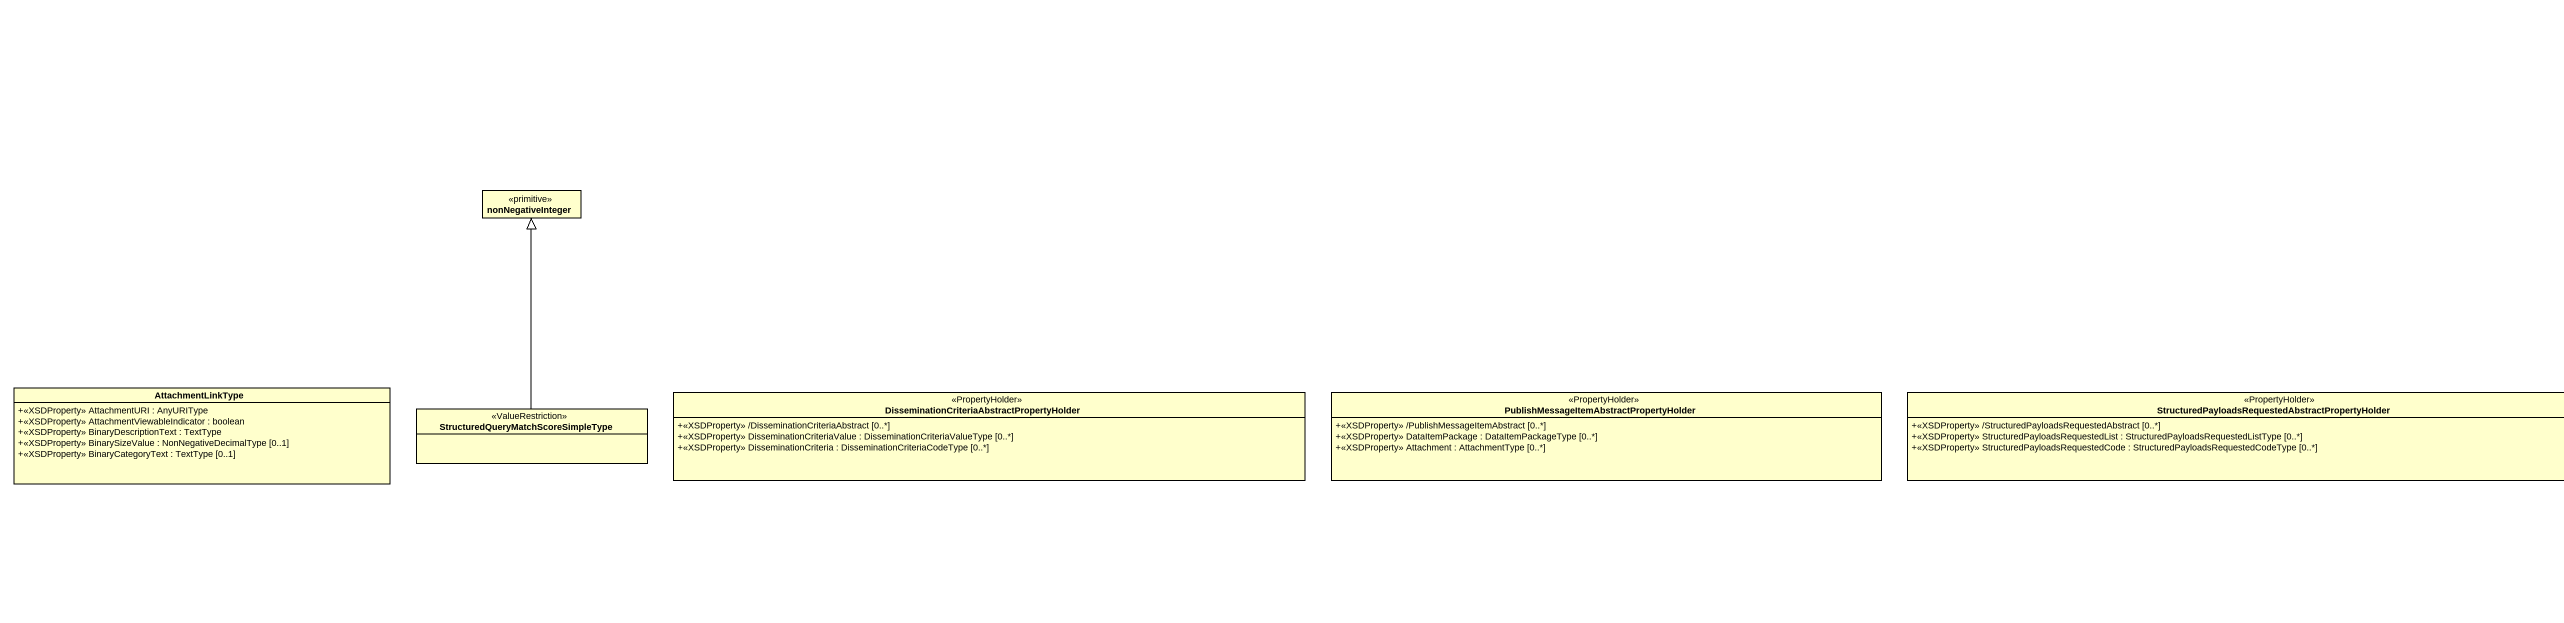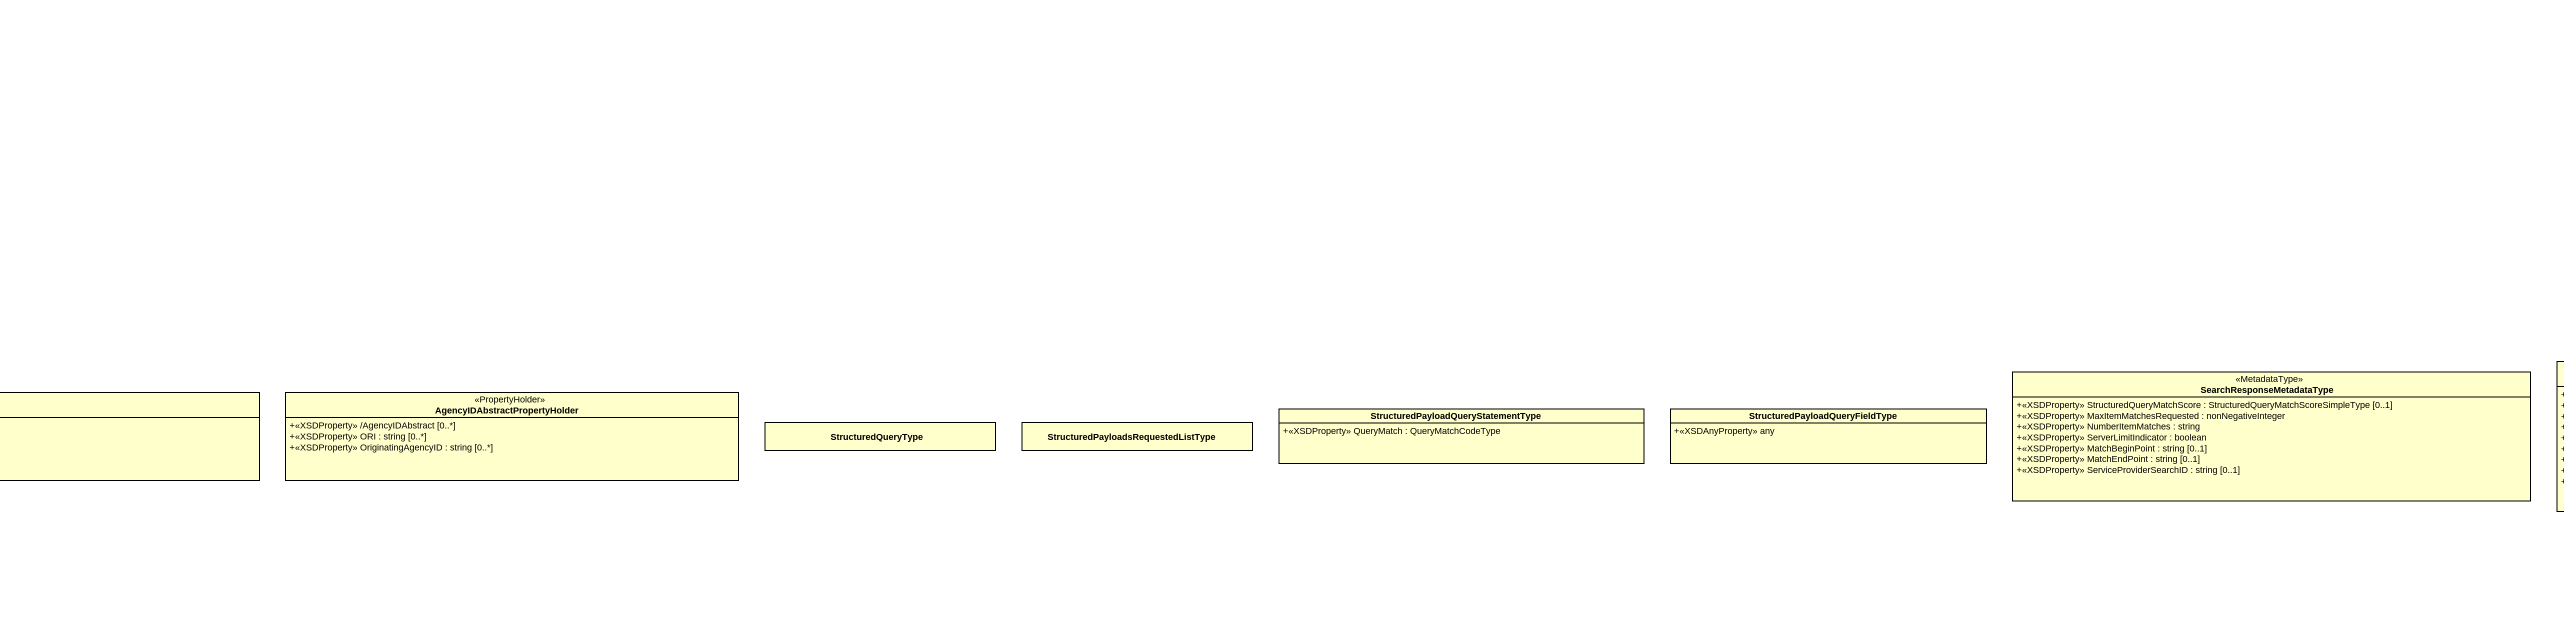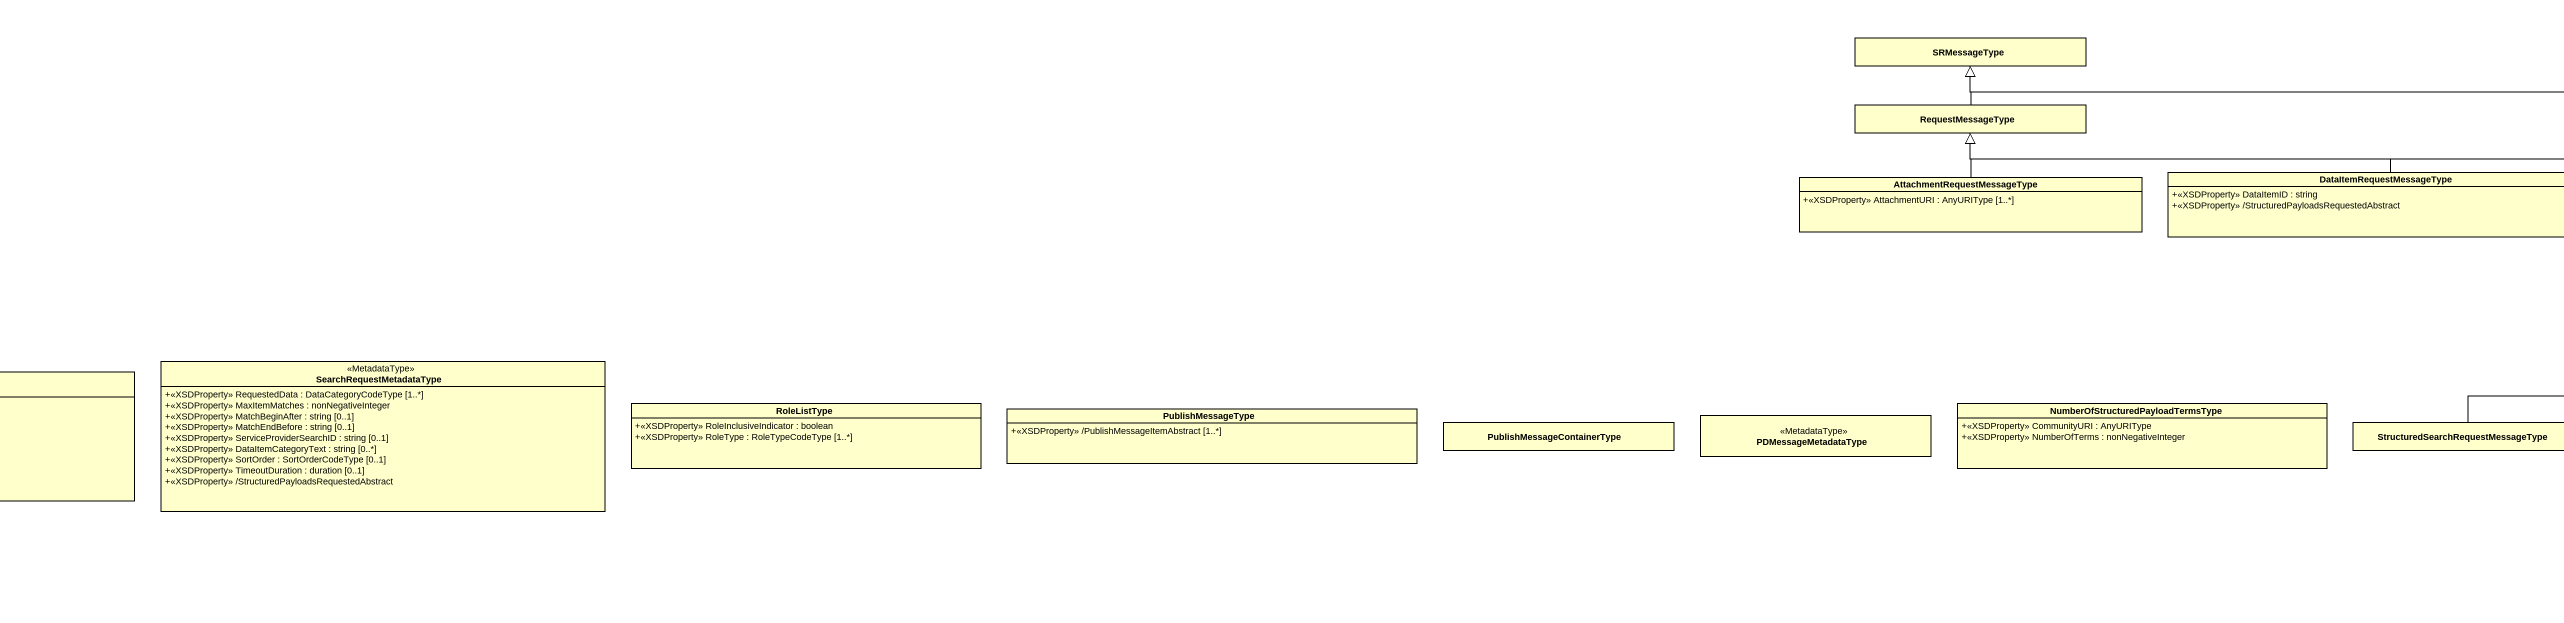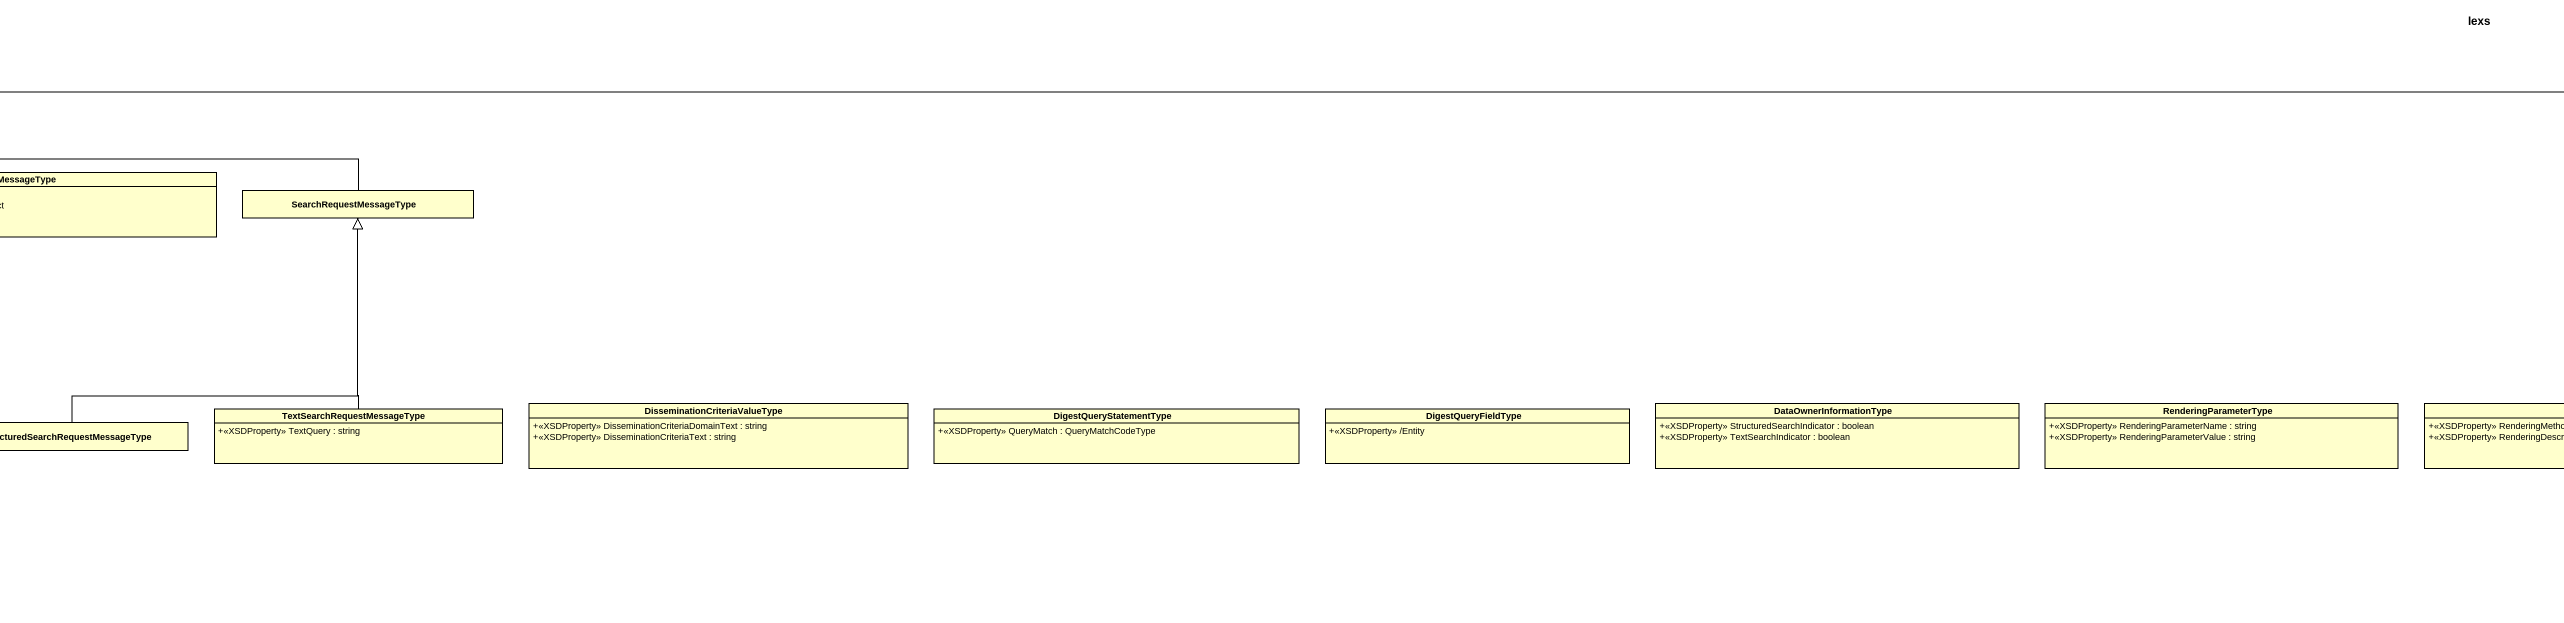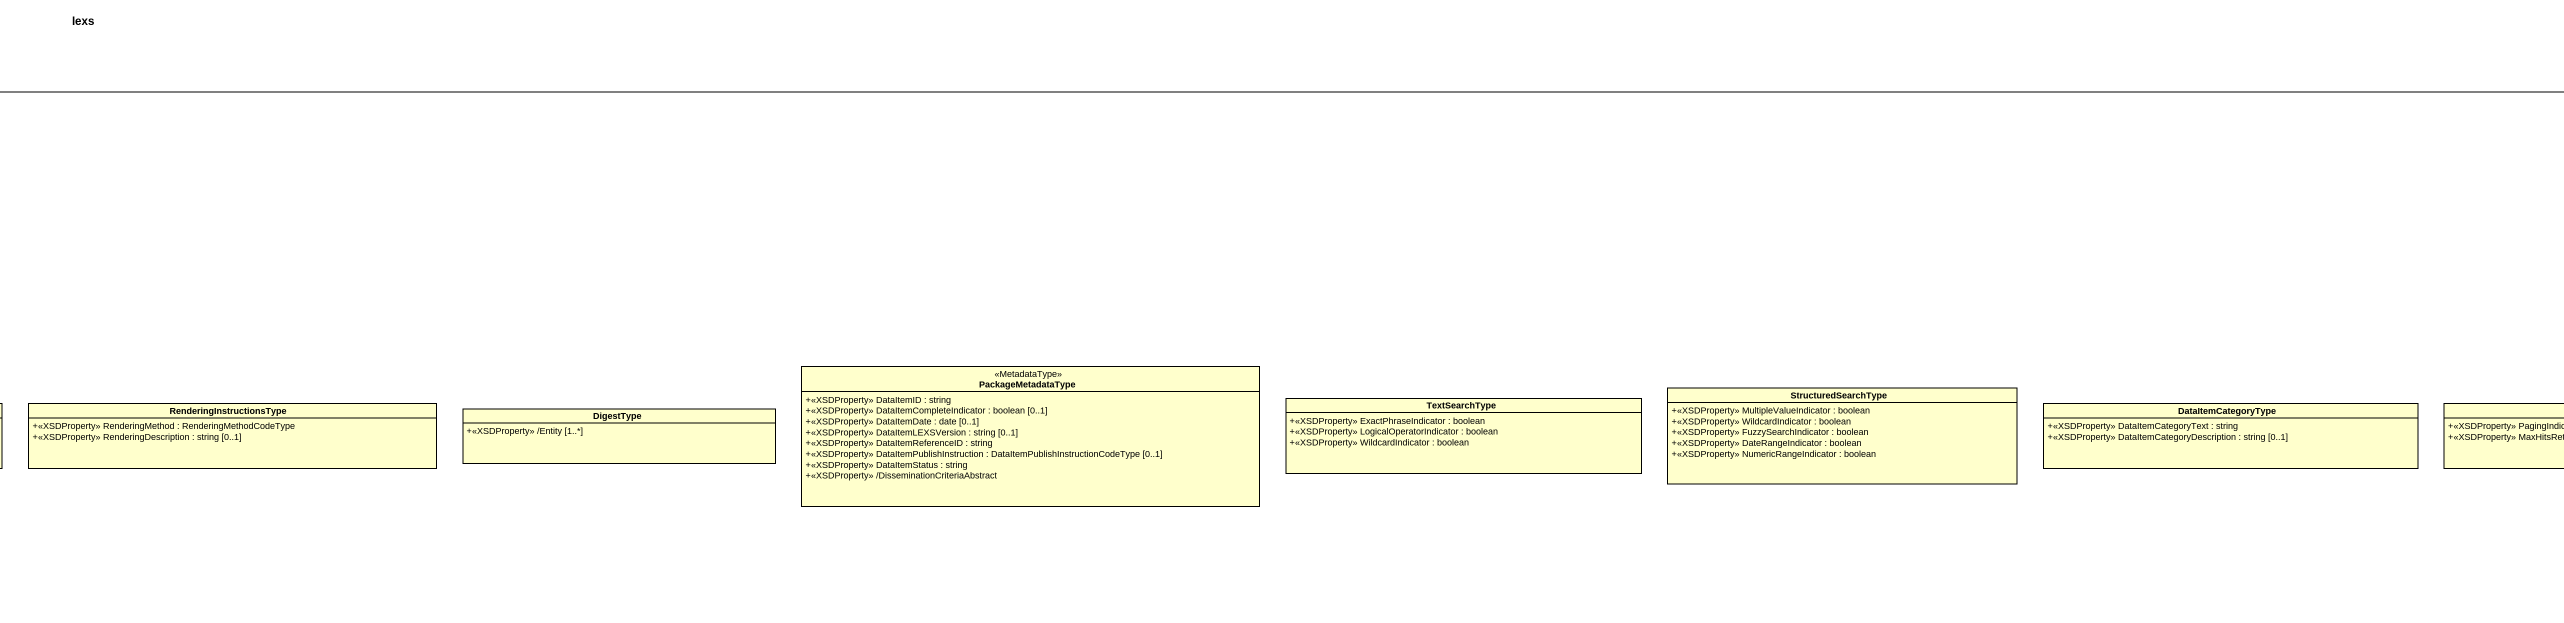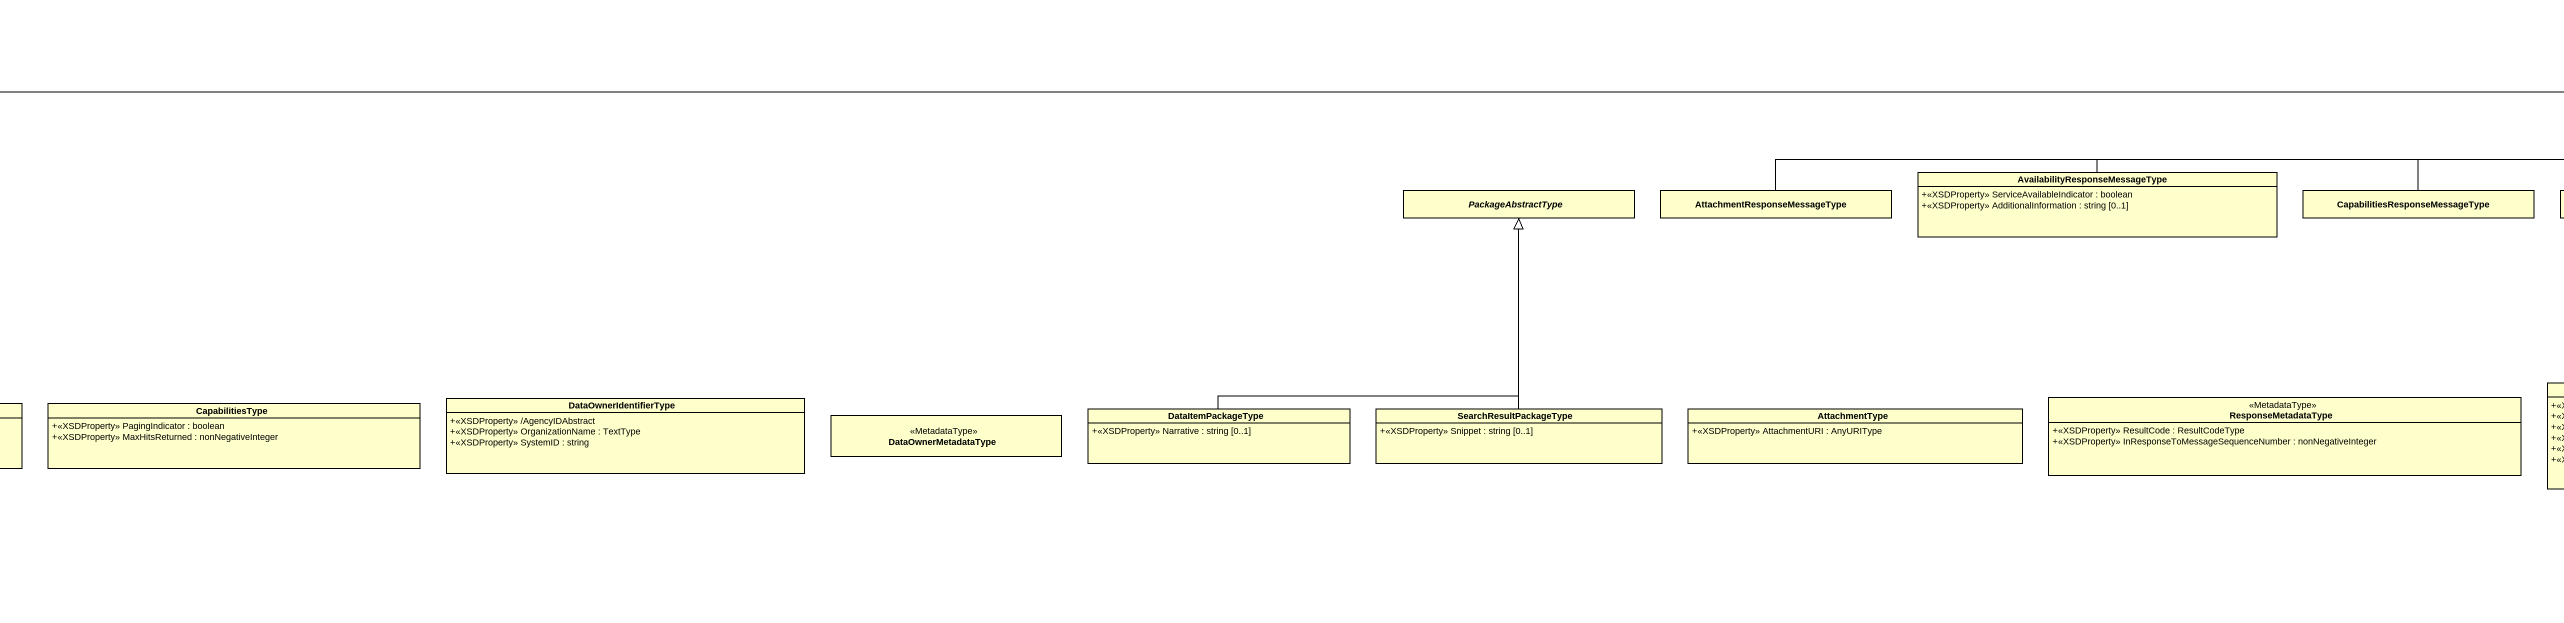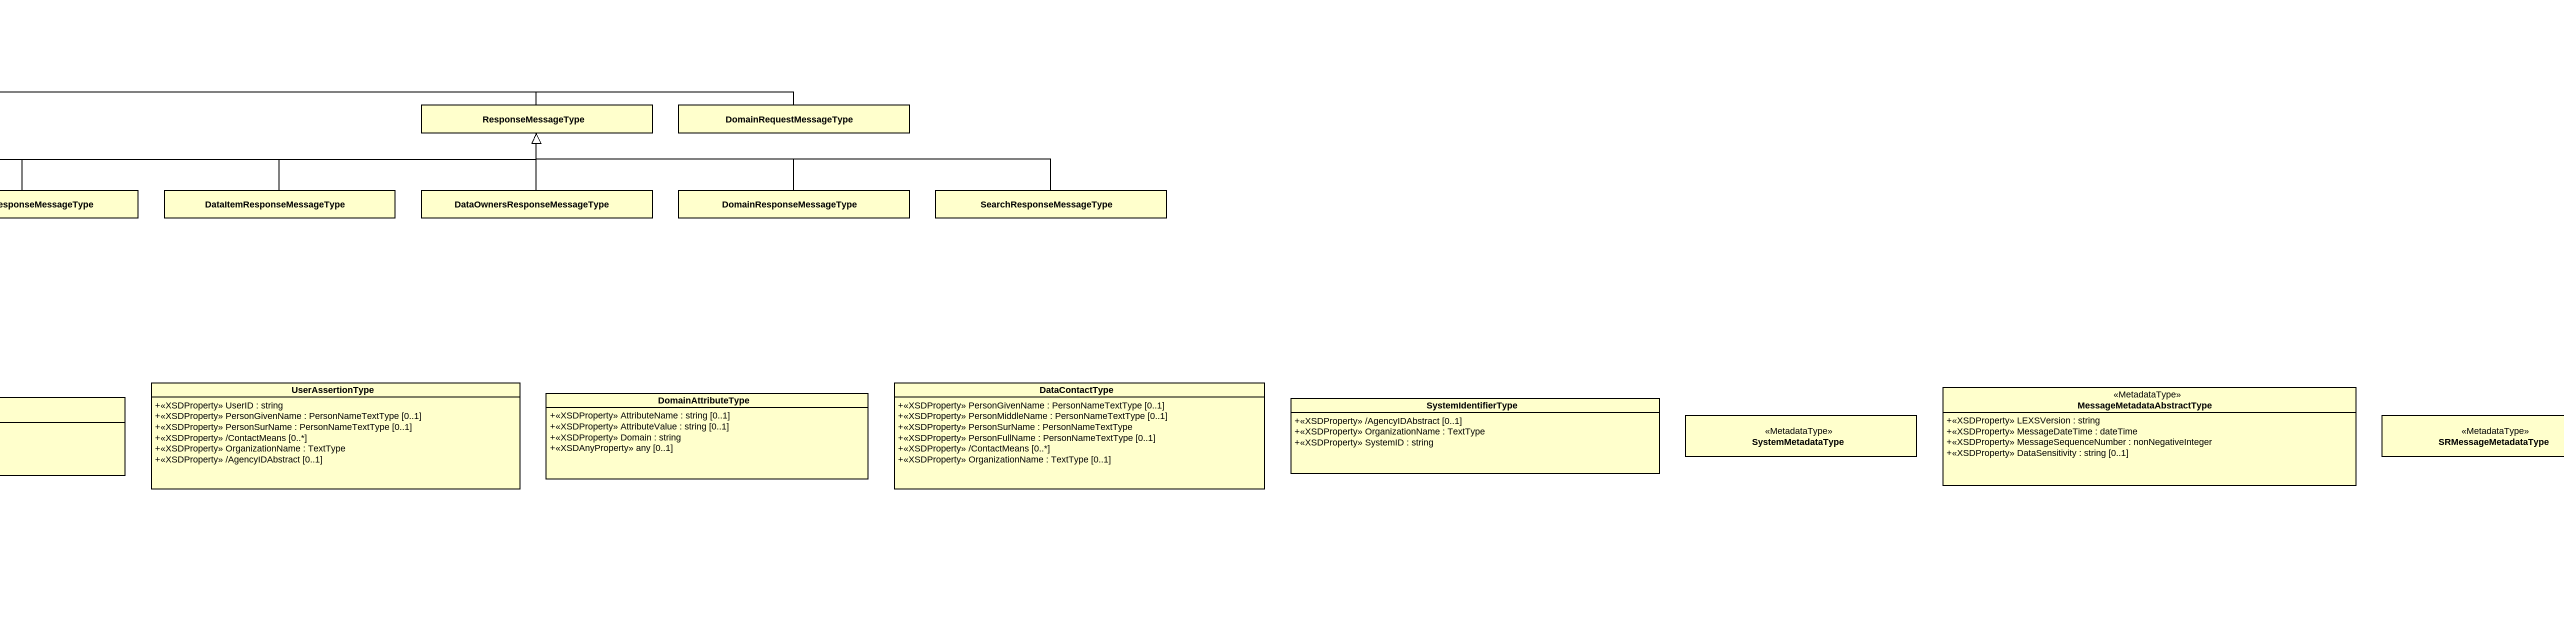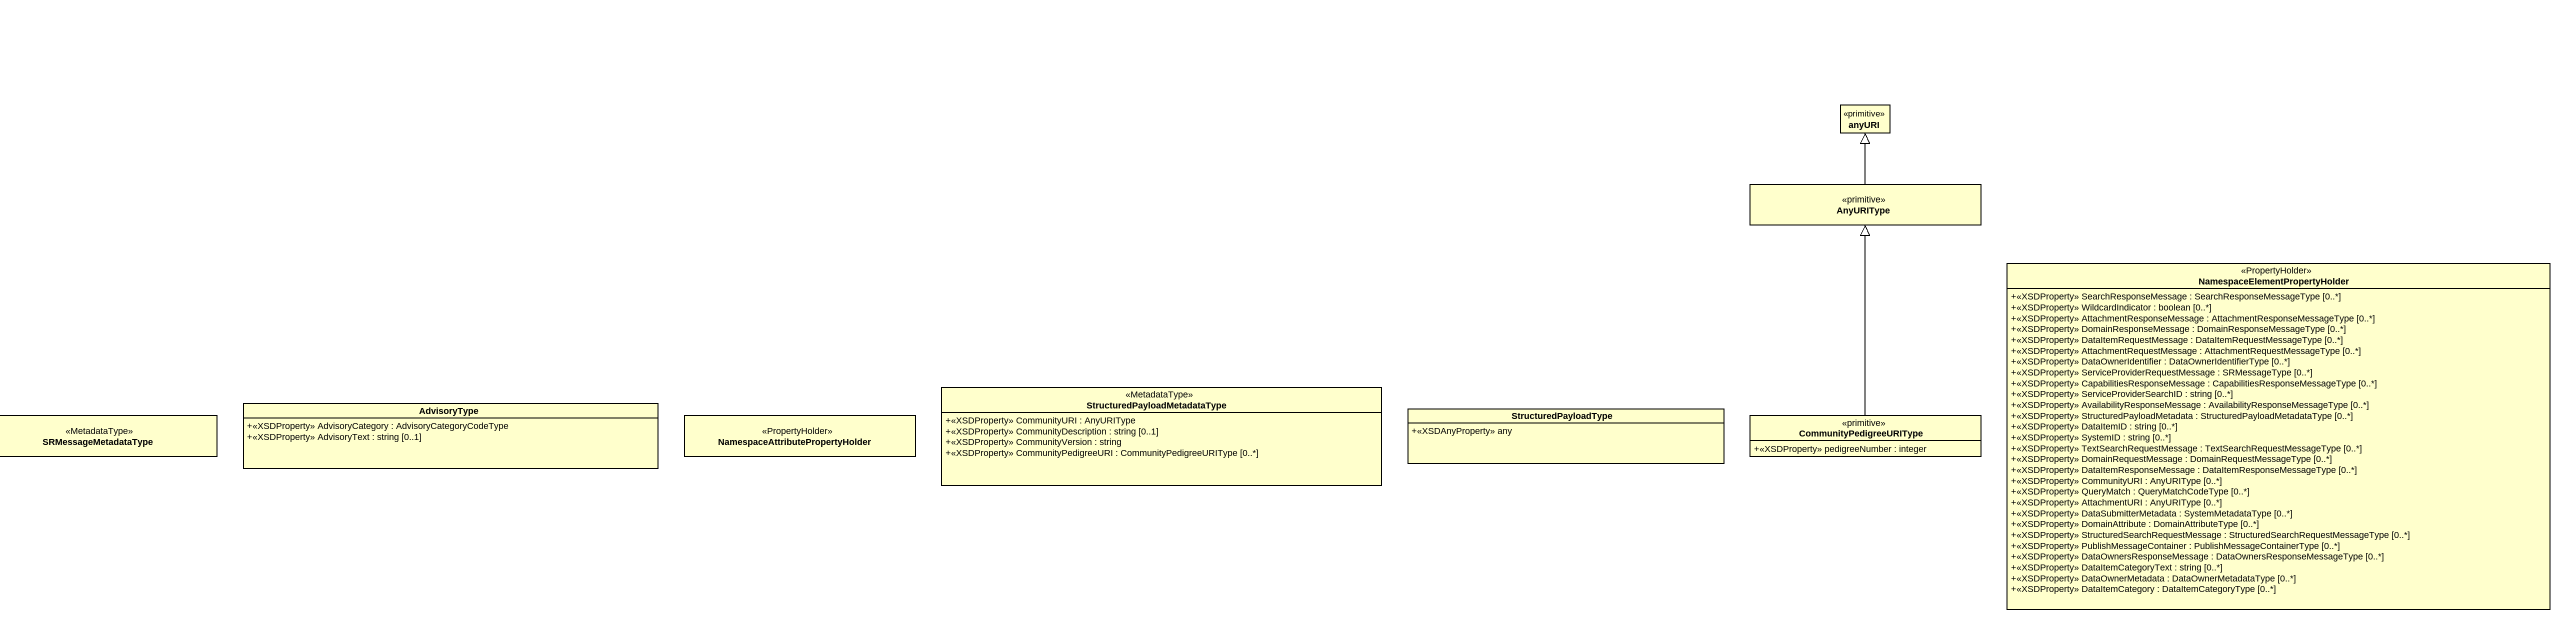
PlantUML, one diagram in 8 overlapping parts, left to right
@startuml
title lexs
hide circle
hide empty members
skinparam classAttributeIconSize 0
class SRMessageType
class RequestMessageType
class ResponseMessageType
class DomainRequestMessageType
class anyURI <<primitive>>
class nonNegativeInteger <<primitive>>
class AttachmentRequestMessageType {
  +<<XSDProperty>> AttachmentURI : AnyURIType [1..*]
}
class DataItemRequestMessageType {
  +<<XSDProperty>> DataItemID : string
  +<<XSDProperty>> /StructuredPayloadsRequestedAbstract
}
class SearchRequestMessageType
abstract class PackageAbstractType
class "AttachmentResponseMessageType" as AttachmentResponseMessageTyp
class "AvailabilityResponseMessageType" as AvailabilityResponseMessageT {
  +<<XSDProperty>> ServiceAvailableIndicator : boolean
  +<<XSDProperty>> AdditionalInformation : string [0..1]
}
class "CapabilitiesResponseMessageType" as CapabilitiesResponseMessageT
class DataItemResponseMessageType
class "DataOwnersResponseMessageType" as DataOwnersResponseMessageTyp
class DomainResponseMessageType
class SearchResponseMessageType
class AnyURIType <<primitive>>
class "NamespaceElementPropertyHolder" as NamespaceElementPropertyHold <<PropertyHolder>> {
  +<<XSDProperty>> SearchResponseMessage : SearchResponseMessageType [0..*]
  +<<XSDProperty>> WildcardIndicator : boolean [0..*]
  +<<XSDProperty>> AttachmentResponseMessage : AttachmentResponseMessageType [0..*]
  +<<XSDProperty>> DomainResponseMessage : DomainResponseMessageType [0..*]
  +<<XSDProperty>> DataItemRequestMessage : DataItemRequestMessageType [0..*]
  +<<XSDProperty>> AttachmentRequestMessage : AttachmentRequestMessageType [0..*]
  +<<XSDProperty>> DataOwnerIdentifier : DataOwnerIdentifierType [0..*]
  +<<XSDProperty>> ServiceProviderRequestMessage : SRMessageType [0..*]
  +<<XSDProperty>> CapabilitiesResponseMessage : CapabilitiesResponseMessageType [0..*]
  +<<XSDProperty>> ServiceProviderSearchID : string [0..*]
  +<<XSDProperty>> AvailabilityResponseMessage : AvailabilityResponseMessageType [0..*]
  +<<XSDProperty>> StructuredPayloadMetadata : StructuredPayloadMetadataType [0..*]
  +<<XSDProperty>> DataItemID : string [0..*]
  +<<XSDProperty>> SystemID : string [0..*]
  +<<XSDProperty>> TextSearchRequestMessage : TextSearchRequestMessageType [0..*]
  +<<XSDProperty>> DomainRequestMessage : DomainRequestMessageType [0..*]
  +<<XSDProperty>> DataItemResponseMessage : DataItemResponseMessageType [0..*]
  +<<XSDProperty>> CommunityURI : AnyURIType [0..*]
  +<<XSDProperty>> QueryMatch : QueryMatchCodeType [0..*]
  +<<XSDProperty>> AttachmentURI : AnyURIType [0..*]
  +<<XSDProperty>> DataSubmitterMetadata : SystemMetadataType [0..*]
  +<<XSDProperty>> DomainAttribute : DomainAttributeType [0..*]
  +<<XSDProperty>> StructuredSearchRequestMessage : StructuredSearchRequestMessageType [0..*]
  +<<XSDProperty>> PublishMessageContainer : PublishMessageContainerType [0..*]
  +<<XSDProperty>> DataOwnersResponseMessage : DataOwnersResponseMessageType [0..*]
  +<<XSDProperty>> DataItemCategoryText : string [0..*]
  +<<XSDProperty>> DataOwnerMetadata : DataOwnerMetadataType [0..*]
  +<<XSDProperty>> DataItemCategory : DataItemCategoryType [0..*]
}
class AttachmentLinkType {
  +<<XSDProperty>> AttachmentURI : AnyURIType
  +<<XSDProperty>> AttachmentViewableIndicator : boolean
  +<<XSDProperty>> BinaryDescriptionText : TextType
  +<<XSDProperty>> BinarySizeValue : NonNegativeDecimalType [0..1]
  +<<XSDProperty>> BinaryCategoryText : TextType [0..1]
}
class "DisseminationCriteriaAbstractPropertyHolder" as DisseminationCriteriaAbstrac <<PropertyHolder>> {
  +<<XSDProperty>> /DisseminationCriteriaAbstract [0..*]
  +<<XSDProperty>> DisseminationCriteriaValue : DisseminationCriteriaValueType [0..*]
  +<<XSDProperty>> DisseminationCriteria : DisseminationCriteriaCodeType [0..*]
}
class "PublishMessageItemAbstractPropertyHolder" as PublishMessageItemAbstractPr <<PropertyHolder>> {
  +<<XSDProperty>> /PublishMessageItemAbstract [0..*]
  +<<XSDProperty>> DataItemPackage : DataItemPackageType [0..*]
  +<<XSDProperty>> Attachment : AttachmentType [0..*]
}
class "StructuredPayloadsRequestedAbstractPropertyHolder" as StructuredPayloadsRequestedA <<PropertyHolder>> {
  +<<XSDProperty>> /StructuredPayloadsRequestedAbstract [0..*]
  +<<XSDProperty>> StructuredPayloadsRequestedList : StructuredPayloadsRequestedListType [0..*]
  +<<XSDProperty>> StructuredPayloadsRequestedCode : StructuredPayloadsRequestedCodeType [0..*]
}
class "AgencyIDAbstractPropertyHolder" as AgencyIDAbstractPropertyHold <<PropertyHolder>> {
  +<<XSDProperty>> /AgencyIDAbstract [0..*]
  +<<XSDProperty>> ORI : string [0..*]
  +<<XSDProperty>> OriginatingAgencyID : string [0..*]
}
class SearchResponseMetadataType <<MetadataType>> {
  +<<XSDProperty>> StructuredQueryMatchScore : StructuredQueryMatchScoreSimpleType [0..1]
  +<<XSDProperty>> MaxItemMatchesRequested : nonNegativeInteger
  +<<XSDProperty>> NumberItemMatches : string
  +<<XSDProperty>> ServerLimitIndicator : boolean
  +<<XSDProperty>> MatchBeginPoint : string [0..1]
  +<<XSDProperty>> MatchEndPoint : string [0..1]
  +<<XSDProperty>> ServiceProviderSearchID : string [0..1]
}
class SearchRequestMetadataType <<MetadataType>> {
  +<<XSDProperty>> RequestedData : DataCategoryCodeType [1..*]
  +<<XSDProperty>> MaxItemMatches : nonNegativeInteger
  +<<XSDProperty>> MatchBeginAfter : string [0..1]
  +<<XSDProperty>> MatchEndBefore : string [0..1]
  +<<XSDProperty>> ServiceProviderSearchID : string [0..1]
  +<<XSDProperty>> DataItemCategoryText : string [0..*]
  +<<XSDProperty>> SortOrder : SortOrderCodeType [0..1]
  +<<XSDProperty>> TimeoutDuration : duration [0..1]
  +<<XSDProperty>> /StructuredPayloadsRequestedAbstract
}
class PackageMetadataType <<MetadataType>> {
  +<<XSDProperty>> DataItemID : string
  +<<XSDProperty>> DataItemCompleteIndicator : boolean [0..1]
  +<<XSDProperty>> DataItemDate : date [0..1]
  +<<XSDProperty>> DataItemLEXSVersion : string [0..1]
  +<<XSDProperty>> DataItemReferenceID : string
  +<<XSDProperty>> DataItemPublishInstruction : DataItemPublishInstructionCodeType [0..1]
  +<<XSDProperty>> DataItemStatus : string
  +<<XSDProperty>> /DisseminationCriteriaAbstract
}
class StructuredSearchType {
  +<<XSDProperty>> MultipleValueIndicator : boolean
  +<<XSDProperty>> WildcardIndicator : boolean
  +<<XSDProperty>> FuzzySearchIndicator : boolean
  +<<XSDProperty>> DateRangeIndicator : boolean
  +<<XSDProperty>> NumericRangeIndicator : boolean
}
class UserAssertionType {
  +<<XSDProperty>> UserID : string
  +<<XSDProperty>> PersonGivenName : PersonNameTextType [0..1]
  +<<XSDProperty>> PersonSurName : PersonNameTextType [0..1]
  +<<XSDProperty>> /ContactMeans [0..*]
  +<<XSDProperty>> OrganizationName : TextType
  +<<XSDProperty>> /AgencyIDAbstract [0..1]
}
class DomainAttributeType {
  +<<XSDProperty>> AttributeName : string [0..1]
  +<<XSDProperty>> AttributeValue : string [0..1]
  +<<XSDProperty>> Domain : string
  +<<XSDAnyProperty>> any [0..1]
}
class DataContactType {
  +<<XSDProperty>> PersonGivenName : PersonNameTextType [0..1]
  +<<XSDProperty>> PersonMiddleName : PersonNameTextType [0..1]
  +<<XSDProperty>> PersonSurName : PersonNameTextType
  +<<XSDProperty>> PersonFullName : PersonNameTextType [0..1]
  +<<XSDProperty>> /ContactMeans [0..*]
  +<<XSDProperty>> OrganizationName : TextType [0..1]
}
class MessageMetadataAbstractType <<MetadataType>> {
  +<<XSDProperty>> LEXSVersion : string
  +<<XSDProperty>> MessageDateTime : dateTime
  +<<XSDProperty>> MessageSequenceNumber : nonNegativeInteger
  +<<XSDProperty>> DataSensitivity : string [0..1]
}
class "StructuredPayloadMetadataType" as StructuredPayloadMetadataTyp <<MetadataType>> {
  +<<XSDProperty>> CommunityURI : AnyURIType
  +<<XSDProperty>> CommunityDescription : string [0..1]
  +<<XSDProperty>> CommunityVersion : string
  +<<XSDProperty>> CommunityPedigreeURI : CommunityPedigreeURIType [0..*]
}
class "StructuredQueryMatchScoreSimpleType" as StructuredQueryMatchScoreSim <<ValueRestriction>>
class StructuredQueryType
class "StructuredPayloadsRequestedListType" as StructuredPayloadsRequestedL
class "StructuredPayloadQueryStatementType" as StructuredPayloadQueryStatem {
  +<<XSDProperty>> QueryMatch : QueryMatchCodeType
}
class "StructuredPayloadQueryFieldType" as StructuredPayloadQueryFieldT {
  +<<XSDAnyProperty>> any
}
class RoleListType {
  +<<XSDProperty>> RoleInclusiveIndicator : boolean
  +<<XSDProperty>> RoleType : RoleTypeCodeType [1..*]
}
class PublishMessageType {
  +<<XSDProperty>> /PublishMessageItemAbstract [1..*]
}
class PublishMessageContainerType
class PDMessageMetadataType <<MetadataType>>
class "NumberOfStructuredPayloadTermsType" as NumberOfStructuredPayloadTer {
  +<<XSDProperty>> CommunityURI : AnyURIType
  +<<XSDProperty>> NumberOfTerms : nonNegativeInteger
}
class "StructuredSearchRequestMessageType" as StructuredSearchRequestMessa
class TextSearchRequestMessageType {
  +<<XSDProperty>> TextQuery : string
}
class "DisseminationCriteriaValueType" as DisseminationCriteriaValueTy {
  +<<XSDProperty>> DisseminationCriteriaDomainText : string
  +<<XSDProperty>> DisseminationCriteriaText : string
}
class DigestQueryStatementType {
  +<<XSDProperty>> QueryMatch : QueryMatchCodeType
}
class DigestQueryFieldType {
  +<<XSDProperty>> /Entity
}
class DataOwnerInformationType {
  +<<XSDProperty>> StructuredSearchIndicator : boolean
  +<<XSDProperty>> TextSearchIndicator : boolean
}
class RenderingParameterType {
  +<<XSDProperty>> RenderingParameterName : string
  +<<XSDProperty>> RenderingParameterValue : string
}
class RenderingInstructionsType {
  +<<XSDProperty>> RenderingMethod : RenderingMethodCodeType
  +<<XSDProperty>> RenderingDescription : string [0..1]
}
class DigestType {
  +<<XSDProperty>> /Entity [1..*]
}
class TextSearchType {
  +<<XSDProperty>> ExactPhraseIndicator : boolean
  +<<XSDProperty>> LogicalOperatorIndicator : boolean
  +<<XSDProperty>> WildcardIndicator : boolean
}
class DataItemCategoryType {
  +<<XSDProperty>> DataItemCategoryText : string
  +<<XSDProperty>> DataItemCategoryDescription : string [0..1]
}
class CapabilitiesType {
  +<<XSDProperty>> PagingIndicator : boolean
  +<<XSDProperty>> MaxHitsReturned : nonNegativeInteger
}
class DataOwnerIdentifierType {
  +<<XSDProperty>> /AgencyIDAbstract
  +<<XSDProperty>> OrganizationName : TextType
  +<<XSDProperty>> SystemID : string
}
class DataOwnerMetadataType <<MetadataType>>
class DataItemPackageType {
  +<<XSDProperty>> Narrative : string [0..1]
}
class SearchResultPackageType {
  +<<XSDProperty>> Snippet : string [0..1]
}
class AttachmentType {
  +<<XSDProperty>> AttachmentURI : AnyURIType
}
class ResponseMetadataType <<MetadataType>> {
  +<<XSDProperty>> ResultCode : ResultCodeType
  +<<XSDProperty>> InResponseToMessageSequenceNumber : nonNegativeInteger
}
class SystemIdentifierType {
  +<<XSDProperty>> /AgencyIDAbstract [0..1]
  +<<XSDProperty>> OrganizationName : TextType
  +<<XSDProperty>> SystemID : string
}
class SystemMetadataType <<MetadataType>>
class SRMessageMetadataType <<MetadataType>>
class AdvisoryType {
  +<<XSDProperty>> AdvisoryCategory : AdvisoryCategoryCodeType
  +<<XSDProperty>> AdvisoryText : string [0..1]
}
class "NamespaceAttributePropertyHolder" as NamespaceAttributePropertyHo <<PropertyHolder>>
class StructuredPayloadType {
  +<<XSDAnyProperty>> any
}
class CommunityPedigreeURIType <<primitive>> {
  +<<XSDProperty>> pedigreeNumber : integer
}
RequestMessageType -up-|> SRMessageType
ResponseMessageType -left-|> SRMessageType
DomainRequestMessageType -left-|> SRMessageType
AttachmentRequestMessageType -up-|> RequestMessageType
DataItemRequestMessageType -left-|> RequestMessageType
SearchRequestMessageType -left-|> RequestMessageType
AttachmentResponseMessageTyp -right-|> ResponseMessageType
AvailabilityResponseMessageT -right-|> ResponseMessageType
CapabilitiesResponseMessageT -right-|> ResponseMessageType
DataItemResponseMessageType -right-|> ResponseMessageType
DataOwnersResponseMessageTyp -up-|> ResponseMessageType
DomainResponseMessageType -left-|> ResponseMessageType
SearchResponseMessageType -left-|> ResponseMessageType
AnyURIType -up-|> anyURI
StructuredQueryMatchScoreSim -up-|> nonNegativeInteger
StructuredSearchRequestMessa -up-|> SearchRequestMessageType
TextSearchRequestMessageType -up-|> SearchRequestMessageType
DataItemPackageType -up-|> PackageAbstractType
SearchResultPackageType -up-|> PackageAbstractType
CommunityPedigreeURIType -up-|> AnyURIType
@enduml
